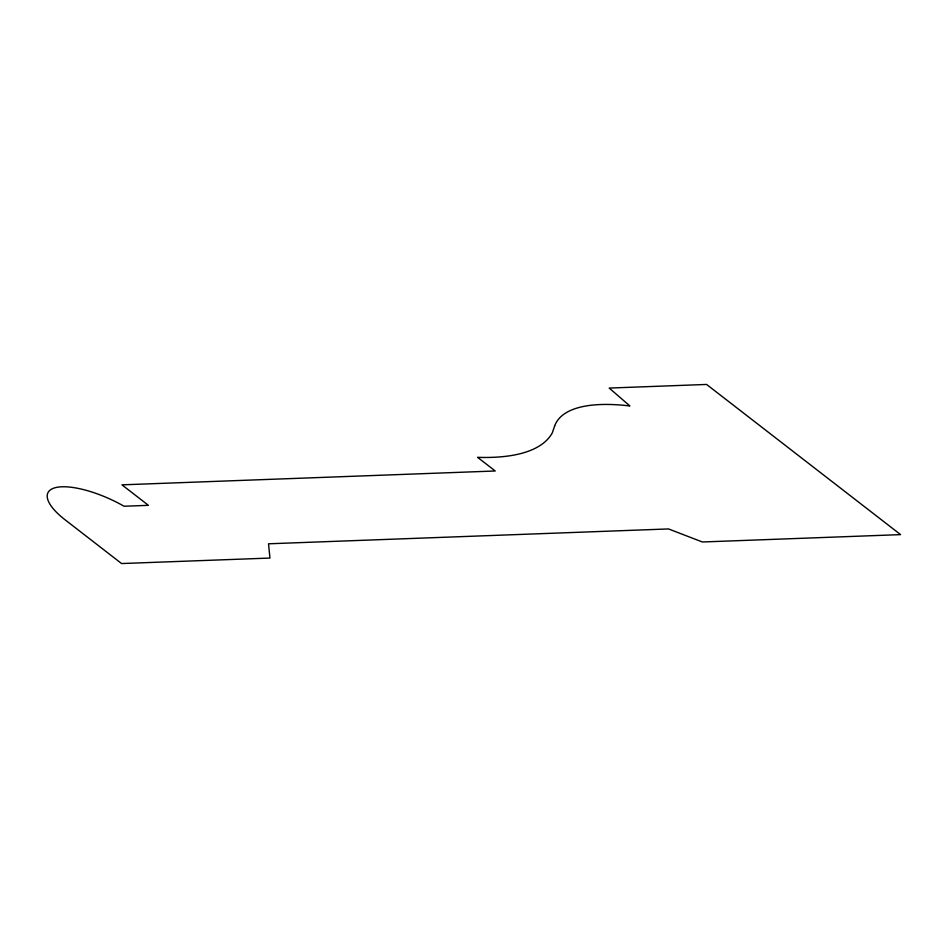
<?xml version="1.0" encoding="UTF-8"?>
<svg xmlns="http://www.w3.org/2000/svg" width="948" height="948" viewBox="0 0 948 948"><rect width="100%" height="100%" fill="white"/><g stroke="black" fill="none" stroke-linecap="round" stroke-linejoin="round"><path stroke-width="1.42" d="M554.639 426.007L552.269 432.928A262.797 89.456 25 0 1 477.602 457.339L495.235 470.99L121.96 484.843L148.421 505.331L124.081 506.232L118.832 503.364A60.648 20.643 25 0 0 54.794 487.817A60.648 20.643 25 0 0 64.274 519.184L121.593 563.55L269.943 558.052L268.533 543.797L668.518 528.937L702.385 541.983L900.6 534.625L706.592 384.45L609.209 388.064L629.899 405.969A195.572 66.573 25 0 0 554.639 426.007"/></g></svg>
